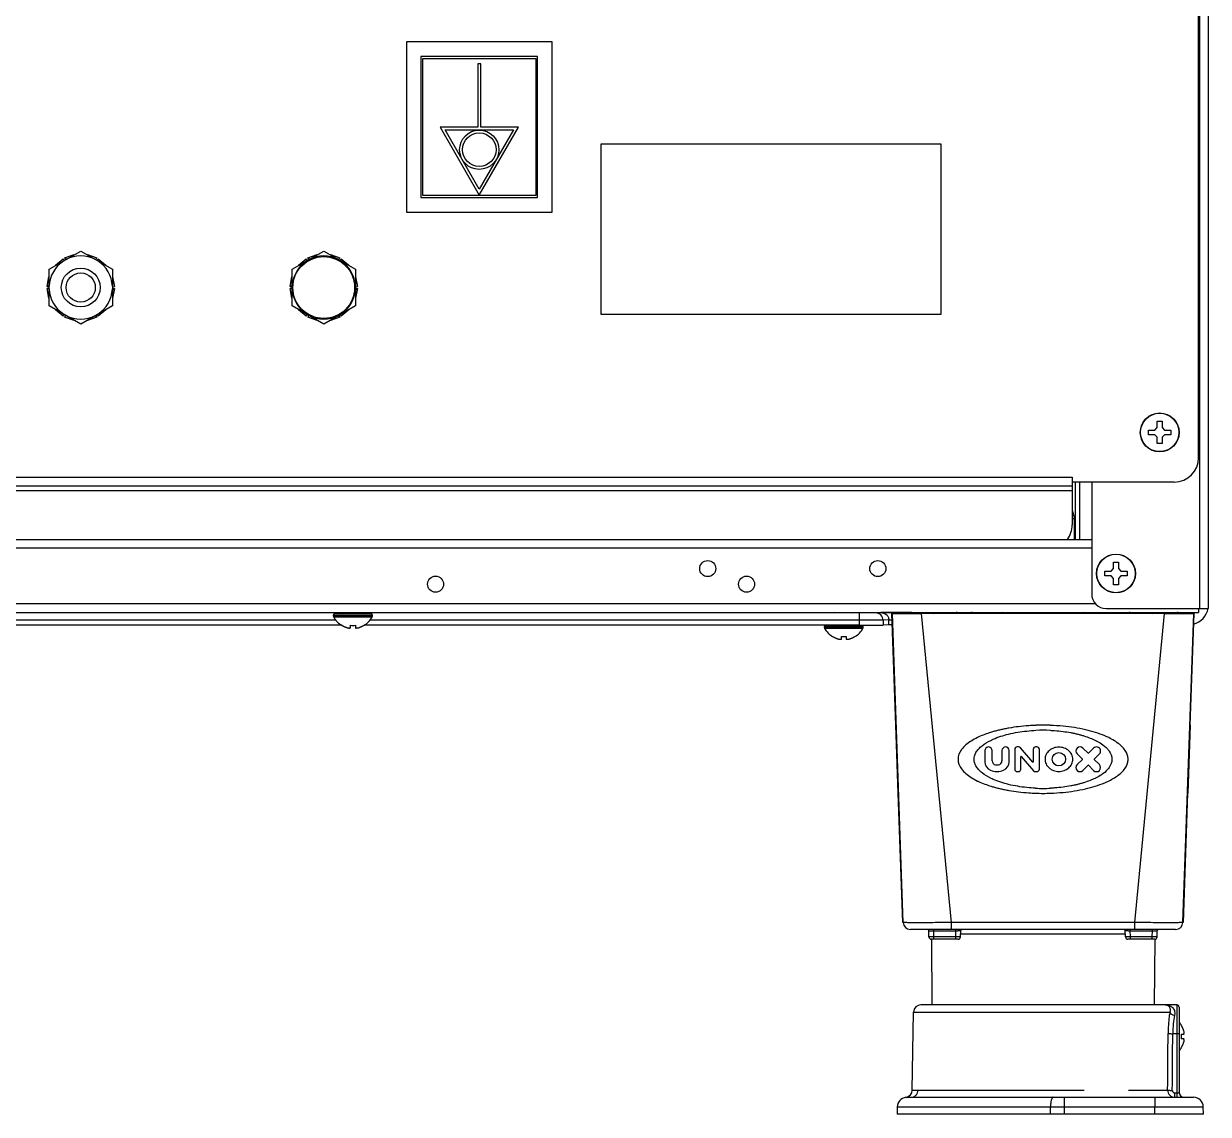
# Model space of a CAD drawing. Header units: millimetres. Extents: x -1538 to 3410, y -1646 to 2016.
# Drawn here: x 3128.2 to 3371.9, y -329.1 to -104.9 of the extents above; entities that cross this region are included whole.
import ezdxf

# ---------------------------------------------------------------- set-up
doc = ezdxf.new("R2010")
doc.units = ezdxf.units.MM
doc.header["$LTSCALE"] = 23.1
doc.layers.get('0').update_dxf_attribs({"linetype": 'CONTINUOUS'})

msp = doc.modelspace()

# ---------------------------------------------------------------- linework, layer by layer
at = {"linetype": 'Continuous'}
for p, q in [((3370.11, 574.36), (3370.11, -225.14)), ((3371.91, 565.09), (3371.91, -225.14)), ((3369.91, -194.14), (3369.91, -4.64)), ((3236.91, -108.64), (3206.91, -108.64)), ((3206.91, -108.64), (3206.91, -143.64)), ((3236.91, -143.64), (3236.91, -108.64)), ((3233.91, -111.64), (3209.91, -111.64)), ((3209.91, -111.64), (3209.91, -140.64)), ((3210.31, -112.04), (3233.51, -112.04)), ((3210.31, -140.24), (3210.31, -112.04)), ((3233.51, -112.04), (3233.51, -140.24)), ((3233.91, -140.64), (3233.91, -111.64)), ((3222.21, -113.14), (3221.61, -113.14)), ((3221.61, -113.14), (3221.61, -126.14)), ((3222.21, -126.14), (3222.21, -113.14)), ((3221.61, -126.14), (3213.86, -126.14)), ((3213.86, -126.14), (3221.91, -140.14)), ((3221.91, -140.14), (3229.96, -126.14)), ((3229.96, -126.14), (3222.21, -126.14)), ((3214.89, -126.74), (3228.92, -126.74)), ((3221.91, -138.94), (3214.89, -126.74)), ((3228.92, -126.74), (3221.91, -138.94)), ((3316.91, -129.64), (3246.91, -129.64)), ((3246.91, -129.64), (3246.91, -164.64)), ((3316.91, -164.64), (3316.91, -129.64)), ((3209.91, -140.64), (3233.91, -140.64)), ((3233.51, -140.24), (3210.31, -140.24)), ((3206.91, -143.64), (3236.91, -143.64)), ((3133.41, -155.39), (3139.91, -151.64)), ((3134.72, -154.56), (3136.29, -153.24)), ((3136.6, -153.06), (3138.53, -152.36)), ((3136.79, -153.44), (3136.79, -153.43)), ((3139.91, -151.64), (3146.41, -155.39)), ((3141.29, -152.36), (3143.21, -153.06)), ((3143.02, -153.44), (3143.03, -153.43)), ((3143.52, -153.24), (3145.09, -154.56)), ((3183.41, -155.39), (3189.91, -151.64)), ((3184.72, -154.56), (3186.29, -153.24)), ((3186.6, -153.06), (3188.53, -152.36)), ((3186.79, -153.44), (3186.79, -153.43)), ((3189.91, -151.64), (3196.41, -155.39)), ((3191.29, -152.36), (3193.21, -153.06)), ((3193.02, -153.44), (3193.03, -153.43)), ((3193.52, -153.24), (3195.09, -154.56)), ((3133.41, -162.9), (3133.41, -155.39)), ((3136.52, -153.59), (3136.5, -153.56)), ((3136.52, -153.59), (3136.52, -153.59)), ((3143.29, -153.59), (3143.31, -153.56)), ((3143.29, -153.59), (3143.29, -153.59)), ((3146.41, -155.39), (3146.41, -162.9)), ((3183.41, -162.9), (3183.41, -155.39)), ((3186.52, -153.59), (3186.5, -153.56)), ((3186.52, -153.59), (3186.52, -153.59)), ((3193.29, -153.59), (3193.31, -153.56)), ((3193.29, -153.59), (3193.29, -153.59)), ((3196.41, -155.39), (3196.41, -162.9)), ((3132.98, -158.96), (3133.34, -156.94)), ((3146.47, -156.94), (3146.83, -158.96)), ((3182.98, -158.96), (3183.34, -156.94)), ((3196.47, -156.94), (3196.83, -158.96)), ((3133.34, -161.34), (3132.98, -159.32)), ((3146.83, -159.32), (3146.47, -161.34)), ((3183.34, -161.34), (3182.98, -159.32)), ((3196.83, -159.32), (3196.47, -161.34)), ((3139.91, -166.65), (3133.41, -162.9)), ((3146.41, -162.9), (3139.91, -166.65)), ((3189.91, -166.65), (3183.41, -162.9)), ((3196.41, -162.9), (3189.91, -166.65)), ((3136.29, -165.05), (3134.72, -163.73)), ((3136.52, -164.7), (3136.5, -164.72)), ((3136.52, -164.7), (3136.52, -164.7)), ((3138.53, -165.93), (3136.6, -165.23)), ((3136.79, -164.85), (3136.79, -164.86)), ((3143.21, -165.23), (3141.29, -165.93)), ((3143.02, -164.85), (3143.03, -164.86)), ((3143.29, -164.7), (3143.29, -164.7)), ((3143.29, -164.7), (3143.31, -164.72)), ((3145.09, -163.73), (3143.52, -165.05)), ((3186.29, -165.05), (3184.72, -163.73)), ((3186.52, -164.7), (3186.5, -164.72)), ((3186.52, -164.7), (3186.52, -164.7)), ((3188.53, -165.93), (3186.6, -165.23)), ((3186.79, -164.85), (3186.79, -164.86)), ((3193.21, -165.23), (3191.29, -165.93)), ((3193.02, -164.85), (3193.03, -164.86)), ((3193.29, -164.7), (3193.29, -164.7)), ((3193.29, -164.7), (3193.31, -164.72)), ((3195.09, -163.73), (3193.52, -165.05)), ((3246.91, -164.64), (3316.91, -164.64)), ((3361.41, -186.64), (3362.41, -186.64)), ((3361.41, -187.94), (3361.41, -186.64)), ((3362.41, -186.64), (3362.41, -187.94)), ((3359.61, -188.44), (3360.91, -188.44)), ((3359.61, -189.44), (3359.61, -188.44)), ((3360.91, -189.44), (3359.61, -189.44)), ((3360.91, -188.44), (3361.41, -187.94)), ((3361.41, -189.94), (3360.91, -189.44)), ((3361.41, -191.24), (3361.41, -189.94)), ((3362.41, -187.94), (3362.91, -188.44)), ((3362.91, -189.44), (3362.41, -189.94)), ((3362.41, -189.94), (3362.41, -191.24)), ((3362.91, -188.44), (3364.21, -188.44)), ((3364.21, -189.44), (3362.91, -189.44)), ((3364.21, -188.44), (3364.21, -189.44)), ((3362.41, -191.24), (3361.41, -191.24)), ((2539.91, -198.14), (3343.91, -198.14)), ((3343.91, -198.14), (3343.91, -207.94)), ((3364.91, -199.14), (3343.91, -199.14)), ((3344.58, -210.94), (3344.58, -199.14)), ((3345.44, -210.94), (3345.44, -199.14)), ((3347.91, -199.14), (3347.91, -222.14)), ((2539.91, -199.94), (3343.91, -199.94)), ((3343.91, -200.94), (2539.91, -200.94)), ((3343.91, -204.93), (3344.36, -206.61)), ((3343.91, -206.61), (3344.36, -206.61)), ((3344.36, -210.94), (3344.36, -206.61)), ((2535.91, -210.94), (3347.91, -210.94)), ((3347.91, -212.74), (2535.91, -212.74)), ((3352.41, -215.64), (3353.41, -215.64)), ((3352.41, -216.94), (3352.41, -215.64)), ((3353.41, -215.64), (3353.41, -216.94)), ((3350.61, -217.44), (3351.91, -217.44)), ((3350.61, -218.44), (3350.61, -217.44)), ((3351.91, -218.44), (3350.61, -218.44)), ((3351.91, -217.44), (3352.41, -216.94)), ((3352.41, -218.94), (3351.91, -218.44)), ((3352.41, -220.24), (3352.41, -218.94)), ((3353.41, -216.94), (3353.91, -217.44)), ((3353.91, -218.44), (3353.41, -218.94)), ((3353.41, -218.94), (3353.41, -220.24)), ((3353.91, -217.44), (3355.21, -217.44)), ((3355.21, -218.44), (3353.91, -218.44)), ((3355.21, -217.44), (3355.21, -218.44)), ((3353.41, -220.24), (3352.41, -220.24)), ((2535.14, -224.14), (3348.68, -224.14)), ((2513.91, -225.94), (3369.91, -225.94)), ((3193.99, -226.06), (3018.82, -226.06)), ((3199.91, -226.54), (3191.91, -226.54)), ((3191.91, -226.74), (3191.91, -226.54)), ((3199.51, -226.14), (3192.31, -226.14)), ((3300.07, -226.06), (3197.82, -226.06)), ((3199.91, -226.74), (3199.91, -226.54)), ((3295.13, -226.03), (3294.98, -225.94)), ((3298.69, -226.03), (3298.83, -225.94)), ((3300.07, -226.06), (3300.07, -228.57)), ((3304.51, -225.99), (3303.51, -226.04)), ((3307.61, -249.14), (3306.81, -226.15)), ((3306.91, -226.14), (3312.92, -226.14)), ((3309.13, -289.7), (3306.91, -226.14)), ((3362.9, -226.15), (3312.92, -226.15)), ((3319.05, -289.7), (3312.92, -226.15)), ((3329.91, -226.15), (3329.91, -225.94)), ((3335.41, -226.15), (3335.41, -225.94)), ((3340.41, -226.15), (3340.41, -225.94)), ((3345.91, -226.15), (3345.91, -225.94)), ((3350.91, -225.14), (3371.91, -225.14)), ((3356.76, -289.7), (3362.9, -226.15)), ((3362.9, -226.14), (3368.91, -226.14)), ((3366.69, -289.7), (3368.91, -226.14)), ((3368.2, -249.14), (3369.01, -226.15)), ((3369.91, -225.14), (3369.91, -225.94)), ((3193.61, -228.57), (3019.21, -228.57)), ((3192.43, -227.56), (3020.38, -227.56)), ((3199.91, -226.74), (3191.91, -226.74)), ((3199.85, -226.95), (3191.96, -226.95)), ((3193.61, -228.62), (3193.61, -228.59)), ((3195.41, -229.14), (3195.41, -228.59)), ((3196.41, -228.59), (3196.41, -229.14)), ((3300.07, -228.57), (3198.21, -228.57)), ((3198.21, -228.59), (3198.21, -228.62)), ((3300.07, -227.56), (3199.38, -227.56)), ((3300.91, -228.84), (3292.91, -228.84)), ((3292.91, -229.04), (3292.91, -228.84)), ((3300.91, -229.04), (3292.91, -229.04)), ((3300.91, -229.04), (3300.91, -228.84)), ((3306.18, -227.48), (3304.99, -227.54)), ((3304.99, -227.54), (3304.99, -228.54)), ((3306.18, -228.48), (3304.99, -228.54)), ((3306.18, -227.48), (3306.95, -227.48)), ((3306.18, -228.48), (3306.18, -227.48)), ((3300.85, -229.25), (3292.96, -229.25)), ((3294.61, -230.92), (3294.61, -230.89)), ((3296.41, -231.44), (3296.41, -230.89)), ((3297.41, -230.89), (3297.41, -231.44)), ((3299.21, -230.89), (3299.21, -230.92)), ((3307.71, -249.14), (3307.61, -249.14)), ((3308.1, -263.14), (3307.61, -249.14)), ((3368.2, -249.14), (3367.71, -263.14)), ((3368.2, -249.14), (3368.1, -249.14)), ((3325.94, -254.35), (3325.94, -256.65)), ((3327.42, -256.47), (3327.42, -254.35)), ((3329.45, -254.35), (3329.45, -256.47)), ((3330.93, -256.65), (3330.93, -254.35)), ((3332.07, -254.11), (3332.07, -258.17)), ((3332.87, -253.61), (3332.58, -253.61)), ((3335.8, -256.71), (3333.25, -253.78)), ((3333.34, -258.17), (3333.34, -255.6)), ((3333.41, -255.57), (3335.96, -258.51)), ((3335.88, -254.11), (3335.88, -256.68)), ((3336.64, -253.61), (3336.38, -253.61)), ((3337.14, -258.17), (3337.14, -254.11)), ((3344.92, -255.05), (3345.99, -256.11)), ((3347.18, -254.92), (3346.12, -253.85)), ((3348.31, -253.85), (3347.24, -254.92)), ((3348.44, -256.11), (3349.5, -255.05)), ((3307.95, -256.14), (3307.85, -256.14)), ((3345.99, -256.17), (3344.92, -257.24)), ((3346.12, -258.43), (3347.18, -257.37)), ((3347.24, -257.37), (3348.31, -258.43)), ((3349.5, -257.24), (3348.44, -256.17)), ((3367.86, -256.14), (3367.96, -256.14)), ((3332.58, -258.68), (3332.83, -258.68)), ((3336.34, -258.68), (3336.64, -258.68)), ((3308.1, -263.14), (3308.2, -263.14)), ((3309.03, -289.7), (3308.1, -263.14)), ((3366.79, -289.7), (3367.71, -263.14)), ((3367.61, -263.14), (3367.71, -263.14)), ((3356.76, -289.7), (3319.05, -289.7)), ((3319.05, -291.14), (3319.05, -289.7)), ((3356.76, -291.14), (3356.76, -289.7)), ((3365.19, -291.14), (3310.62, -291.14)), ((3314.43, -292.65), (3314.41, -291.39)), ((3315.41, -291.39), (3315.41, -291.14)), ((3315.41, -291.39), (3319.98, -291.39)), ((3315.43, -292.65), (3315.41, -291.39)), ((3319.93, -292.65), (3319.98, -291.39)), ((3319.98, -291.39), (3319.98, -291.14)), ((3320.93, -292.66), (3320.98, -291.38)), ((3354.86, -292.13), (3320.95, -292.13)), ((3354.88, -292.66), (3354.83, -291.38)), ((3355.83, -291.39), (3355.83, -291.14)), ((3355.83, -291.39), (3360.4, -291.39)), ((3355.88, -292.65), (3355.83, -291.39)), ((3360.38, -292.65), (3360.4, -291.39)), ((3360.4, -291.39), (3360.4, -291.14)), ((3361.38, -292.65), (3361.4, -291.39)), ((3314.92, -293.14), (3315.04, -306.64)), ((3320.43, -293.14), (3314.93, -293.14)), ((3319.93, -292.65), (3315.43, -292.65)), ((3315.43, -293.14), (3315.43, -292.65)), ((3319.93, -293.14), (3319.93, -292.65)), ((3360.88, -293.14), (3355.38, -293.14)), ((3360.38, -292.65), (3355.88, -292.65)), ((3355.88, -293.14), (3355.88, -292.65)), ((3360.38, -293.14), (3360.38, -292.65)), ((3360.89, -293.14), (3360.77, -306.64)), ((3360.89, -293.14), (3360.77, -306.64)), ((3365.41, -306.64), (3312.77, -306.64)), ((3365.41, -306.64), (3365.41, -325.64)), ((3310.99, -324.19), (3311.27, -308.12)), ((3311.27, -308.12), (3364, -308.12)), ((3365.91, -307.14), (3365.91, -324.64)), ((3366.35, -310.84), (3366.38, -310.84)), ((3365.41, -312.58), (3364.59, -312.58)), ((3366.35, -312.64), (3366.9, -312.64)), ((3366.9, -313.64), (3366.35, -313.64)), ((3366.38, -315.44), (3366.35, -315.44)), ((3310.75, -325.64), (3368.88, -325.64)), ((3312.18, -324.17), (3346.36, -324.17)), ((3342.25, -325.64), (3342.25, -329.14)), ((3355.46, -324.17), (3363.54, -324.17)), ((3360.88, -325.64), (3360.88, -327.64)), ((3365.01, -324.73), (3365.41, -324.73)), ((3365.01, -325.64), (3365.01, -324.73)), ((3307.91, -327.64), (3360.88, -327.64)), ((3307.91, -327.64), (3307.91, -329.14)), ((3339.43, -329.14), (3339.43, -327.64)), ((3360.88, -327.64), (3370.88, -327.61)), ((3360.9, -329.14), (3360.88, -327.64)), ((3370.91, -329.14), (3370.88, -327.61)), ((3370.91, -329.14), (3307.91, -329.14))]:
    msp.add_line(p, q, dxfattribs=at)
for points in [[(3320.98, -291.38), (3320.99, -291.33), (3321.04, -291.23), (3321.13, -291.17), (3321.23, -291.14)], [(3354.58, -291.14), (3354.69, -291.17), (3354.77, -291.23), (3354.82, -291.33), (3354.83, -291.38)]]:
    msp.add_lwpolyline(points, dxfattribs=at)
for centre, radius in [((3221.91, -130.8), 4.05), ((3221.91, -130.8), 3.45), ((3189.91, -159.14), 6.35), ((3139.91, -159.14), 4), ((3139.91, -159.14), 3), ((3361.91, -188.94), 4), ((3361.91, -188.94), 3.95), ((3352.91, -217.94), 4), ((3352.91, -217.94), 3.95), ((3268.91, -216.94), 1.65), ((3303.91, -216.94), 1.65), ((3212.91, -220.14), 1.65), ((3276.91, -220.14), 1.65), ((3341.16, -256.14), 1.37)]:
    msp.add_circle(centre, radius, dxfattribs=at)
for centre, radius, start, end in [((3139.91, -159.14), 6.51, 62.3676, 117.6324), ((3150.47, -149.61), 12.26, 192.9691, 193.3029), ((3130.4, -149.86), 11.17, 346.713, 347.0794), ((3137.79, -151.44), 3.78, 343.5656, 345.0864), ((3189.91, -159.14), 6.51, 62.3676, 117.6324), ((3200.47, -149.61), 12.26, 192.9691, 193.3029), ((3180.4, -149.86), 11.17, 346.713, 347.0794), ((3187.79, -151.44), 3.78, 343.5656, 345.0864), ((3139.91, -159.14), 6.51, 122.3676, 177.6324), ((3127.11, -162.73), 11.17, 46.713, 47.0794), ((3132.18, -157.12), 3.78, 43.5656, 45.0864), ((3139.91, -159.14), 6.51, 2.3676, 57.6324), ((3153.45, -163.52), 12.26, 132.9691, 133.3029), ((3189.91, -159.14), 6.51, 122.3676, 177.6324), ((3177.11, -162.73), 11.17, 46.713, 47.0794), ((3182.18, -157.12), 3.78, 43.5656, 45.0864), ((3189.91, -159.14), 6.51, 2.3676, 57.6324), ((3203.45, -163.52), 12.26, 132.9691, 133.3029), ((3136.93, -145.23), 12.26, 252.9691, 253.3029), ((3143.19, -146.27), 11.17, 286.713, 287.0794), ((3145.52, -153.46), 3.78, 283.5656, 285.0864), ((3186.93, -145.23), 12.26, 252.9691, 253.3029), ((3193.19, -146.27), 11.17, 286.713, 287.0794), ((3195.52, -153.46), 3.78, 283.5656, 285.0864), ((3139.91, -159.14), 6.51, 182.3676, 237.6324), ((3139.91, -159.14), 6.51, 302.3676, 357.6324), ((3189.91, -159.14), 6.51, 182.3676, 237.6324), ((3189.91, -159.14), 6.51, 302.3676, 357.6324), ((3134.29, -164.82), 3.78, 103.5656, 105.0864), ((3136.62, -172.02), 11.17, 106.713, 107.0794), ((3142.88, -173.06), 12.26, 72.9691, 73.3029), ((3184.29, -164.82), 3.78, 103.5656, 105.0864), ((3186.62, -172.02), 11.17, 106.713, 107.0794), ((3192.88, -173.06), 12.26, 72.9691, 73.3029), ((3126.36, -154.76), 12.26, 312.9691, 313.3029), ((3139.91, -159.14), 6.51, 242.3676, 297.6324), ((3147.63, -161.17), 3.78, 223.5656, 225.0864), ((3152.7, -155.55), 11.17, 226.713, 227.0794), ((3176.36, -154.76), 12.26, 312.9691, 313.3029), ((3189.91, -159.14), 6.51, 242.3676, 297.6324), ((3197.63, -161.17), 3.78, 223.5656, 225.0864), ((3202.7, -155.55), 11.17, 226.713, 227.0794), ((3142.02, -166.85), 3.78, 163.5656, 165.0864), ((3149.41, -168.43), 11.17, 166.713, 167.0794), ((3129.34, -168.68), 12.26, 12.9691, 13.3029), ((3192.02, -166.85), 3.78, 163.5656, 165.0864), ((3199.41, -168.43), 11.17, 166.713, 167.0794), ((3179.34, -168.68), 12.26, 12.9691, 13.3029), ((3364.91, -194.14), 5, 270, 0), ((3338.91, -207.94), 5, 323.0914, 0), ((3350.91, -222.14), 3, 180, 270), ((3192.31, -226.54), 0.4, 90, 180), ((3193.71, -225.54), 0.6, 270, 317.8047), ((3198.11, -225.54), 0.6, 222.1953, 270), ((3199.51, -226.54), 0.4, 0, 90), ((3310.62, -656.87), 430.93, 89.9612, 90.8127), ((3310.91, -225.54), 0.6, 270, 317.8047), ((3304.73, -227.47), 6.37, 12.0221, 13.8509), ((3315.31, -225.54), 0.6, 222.1953, 270), ((3320.01, -226.34), 0.4, 29.4765, 90), ((3323.31, -226.34), 0.4, 90, 150.5235), ((3329.61, -226.14), 0.2, 90, 180), ((3346.21, -226.14), 0.2, 0, 90), ((3355.81, -226.34), 0.4, 90, 150.5235), ((3360.51, -225.54), 0.6, 270, 317.8047), ((3364.91, -225.54), 0.6, 222.1953, 270), ((3365.51, -226.34), 0.4, 30, 90), ((3192.31, -226.74), 0.4, 180, 210.3012), ((3196.11, -224.52), 4.8, 210.3012, 238.6273), ((3196.11, -224.52), 4.8, 210.3012, 238.6273), ((3196.09, -224.54), 4.75, 238.4659, 241.0313), ((3196.09, -224.54), 4.75, 241.0316, 241.9926), ((3196.09, -224.54), 4.75, 241.9926, 243.3187), ((3196.09, -224.55), 4.74, 243.3188, 244.4598), ((3196.09, -224.55), 4.74, 244.4598, 245.4278), ((3196.08, -224.55), 4.73, 245.4278, 246.6825), ((3196.08, -224.56), 4.73, 246.6826, 247.4526), ((3196.08, -224.56), 4.72, 247.4524, 248.9975), ((3196.08, -224.57), 4.72, 248.9977, 249.4819), ((3196.07, -224.58), 4.7, 249.4813, 251.5344), ((3196.07, -224.6), 4.68, 251.535, 252.6227), ((3196.06, -224.62), 4.67, 252.6228, 253.6051), ((3196.05, -224.65), 4.64, 253.6036, 255.6824), ((3195.91, -224.84), 3.78, 262.3953, 277.6047), ((3195.76, -224.65), 4.64, 284.3176, 286.3964), ((3195.75, -224.62), 4.67, 286.3949, 287.3772), ((3195.75, -224.6), 4.68, 287.3773, 288.465), ((3195.74, -224.58), 4.7, 288.4656, 290.5187), ((3195.74, -224.57), 4.72, 290.5181, 291.0023), ((3195.73, -224.56), 4.72, 291.0025, 292.5476), ((3195.73, -224.56), 4.73, 292.5474, 293.3174), ((3195.73, -224.55), 4.73, 293.3175, 294.5722), ((3195.73, -224.55), 4.74, 294.5722, 295.5402), ((3195.72, -224.55), 4.74, 295.5402, 296.6812), ((3195.72, -224.54), 4.75, 296.6813, 298.0074), ((3195.72, -224.54), 4.75, 298.0074, 298.9684), ((3195.72, -224.54), 4.75, 298.9687, 301.5341), ((3195.71, -224.52), 4.8, 301.3727, 329.6988), ((3195.71, -224.52), 4.8, 301.3727, 329.6988), ((3199.51, -226.74), 0.4, 329.6988, 0), ((3293.31, -228.84), 0.4, 137.3833, 180), ((3293.31, -229.04), 0.4, 180, 210.3012), ((3300.51, -228.84), 0.4, 0, 42.8119), ((3300.51, -229.04), 0.4, 329.6988, 0), ((3195.16, -227.15), 2.01, 262.7259, 264.7415), ((3195.16, -227.17), 1.98, 264.7442, 265.3991), ((3195.16, -227.18), 1.97, 265.3984, 266.7833), ((3195.16, -227.19), 1.96, 266.7841, 267.6235), ((3195.16, -227.2), 1.96, 267.6234, 268.8455), ((3195.16, -227.2), 1.95, 268.8459, 270.9258), ((3195.16, -227.2), 1.95, 270.9261, 271.9964), ((3195.16, -227.2), 1.96, 271.9964, 273.0228), ((3195.16, -227.19), 1.97, 273.0233, 274.286), ((3195.15, -227.17), 1.98, 274.2856, 275.1372), ((3195.15, -227.15), 2.01, 275.1401, 277.2744), ((3196.66, -227.15), 2.01, 262.7256, 264.8598), ((3196.66, -227.17), 1.98, 264.8627, 265.7144), ((3196.66, -227.19), 1.97, 265.714, 266.9766), ((3196.66, -227.2), 1.96, 266.9771, 268.0037), ((3196.66, -227.2), 1.95, 268.0037, 269.0738), ((3196.66, -227.2), 1.95, 269.0741, 270.1995), ((3196.66, -227.2), 1.95, 270.1995, 271.1541), ((3196.66, -227.2), 1.95, 271.1545, 272.3767), ((3196.66, -227.19), 1.96, 272.3765, 273.2159), ((3196.66, -227.18), 1.97, 273.2167, 274.6016), ((3196.65, -227.17), 1.98, 274.6009, 275.2558), ((3196.65, -227.15), 2.01, 275.2585, 277.2741), ((3297.11, -226.82), 4.8, 210.3012, 238.6273), ((3297.11, -226.82), 4.8, 210.3012, 238.6273), ((3297.09, -226.84), 4.75, 238.4659, 241.0313), ((3297.09, -226.84), 4.75, 241.0316, 241.9926), ((3297.09, -226.84), 4.75, 241.9926, 243.3187), ((3297.09, -226.85), 4.74, 243.3188, 244.4598), ((3297.09, -226.85), 4.74, 244.4598, 245.4278), ((3297.08, -226.85), 4.73, 245.4278, 246.6825), ((3297.08, -226.86), 4.73, 246.6826, 247.4526), ((3297.08, -226.86), 4.72, 247.4524, 248.9975), ((3297.08, -226.87), 4.72, 248.9977, 249.4819), ((3297.07, -226.88), 4.7, 249.4813, 251.5344), ((3297.07, -226.9), 4.68, 251.535, 252.6227), ((3297.06, -226.92), 4.67, 252.6228, 253.6051), ((3297.05, -226.95), 4.64, 253.6036, 255.6824), ((3296.16, -229.45), 2.01, 262.7259, 264.7415), ((3296.16, -229.47), 1.98, 264.7442, 265.3991), ((3296.16, -229.48), 1.97, 265.3984, 266.7833), ((3296.16, -229.49), 1.96, 266.7841, 267.6235), ((3296.16, -229.5), 1.96, 267.6234, 268.8455), ((3296.16, -229.5), 1.95, 268.8459, 270.9258), ((3296.16, -229.5), 1.95, 270.9261, 271.9964), ((3296.16, -229.5), 1.96, 271.9964, 273.0228), ((3296.16, -229.49), 1.97, 273.0233, 274.286), ((3296.15, -229.47), 1.98, 274.2856, 275.1372), ((3296.15, -229.45), 2.01, 275.1401, 277.2744), ((3296.91, -227.14), 3.78, 262.3953, 277.6047), ((3297.66, -229.45), 2.01, 262.7256, 264.8598), ((3297.66, -229.47), 1.98, 264.8627, 265.7144), ((3297.66, -229.49), 1.97, 265.714, 266.9766), ((3297.66, -229.5), 1.96, 266.9771, 268.0037), ((3297.66, -229.5), 1.95, 268.0037, 269.0738), ((3297.66, -229.5), 1.95, 269.0741, 270.1995), ((3297.66, -229.5), 1.95, 270.1995, 271.1541), ((3297.66, -229.5), 1.95, 271.1545, 272.3767), ((3297.66, -229.49), 1.96, 272.3765, 273.2159), ((3297.66, -229.48), 1.97, 273.2167, 274.6016), ((3297.65, -229.47), 1.98, 274.6009, 275.2558), ((3297.65, -229.45), 2.01, 275.2585, 277.2741), ((3296.76, -226.95), 4.64, 284.3176, 286.3964), ((3296.75, -226.92), 4.67, 286.3949, 287.3772), ((3296.75, -226.9), 4.68, 287.3773, 288.465), ((3296.74, -226.88), 4.7, 288.4656, 290.5187), ((3296.74, -226.87), 4.72, 290.5181, 291.0023), ((3296.73, -226.86), 4.72, 291.0025, 292.5476), ((3296.73, -226.86), 4.73, 292.5474, 293.3174), ((3296.73, -226.85), 4.73, 293.3175, 294.5722), ((3296.73, -226.85), 4.74, 294.5722, 295.5402), ((3296.72, -226.85), 4.74, 295.5402, 296.6812), ((3296.72, -226.84), 4.75, 296.6813, 298.0074), ((3296.72, -226.84), 4.75, 298.0074, 298.9684), ((3296.72, -226.84), 4.75, 298.9687, 301.5341), ((3296.71, -226.82), 4.8, 301.3727, 329.6988), ((3296.71, -226.82), 4.8, 301.3727, 329.6988), ((3337.9, -283.75), 33.58, 87.5041, 92.4884), ((3337.91, -292.92), 43.78, 88.1051, 91.9045), ((3326.68, -254.35), 0.74, 0, 180.0001), ((3330.19, -254.35), 0.74, 0, 180), ((3332.58, -254.11), 0.508, 90, 180), ((3332.87, -254.11), 0.508, 41, 90), ((3333.38, -255.6), 0.0423, 41, 180), ((3336.38, -254.11), 0.508, 90, 180), ((3336.64, -254.11), 0.508, 0, 90), ((3345.52, -254.45), 0.846, 45, 225), ((3347.21, -254.89), 0.0423, 225, 315), ((3348.9, -254.45), 0.846, 315, 135.0003), ((3327.84, -256.65), 1.9, 180, 246.4218), ((3328.26, -256.47), 0.846, 180, 262.3377), ((3328.43, -255.21), 2.11, 262.3377, 277.6624), ((3328.6, -256.47), 0.846, 277.6627, 360), ((3329.02, -256.65), 1.9, 293.5782, 360), ((3332.58, -258.17), 0.508, 180.0003, 270), ((3332.83, -258.17), 0.508, 270, 360), ((3335.83, -256.68), 0.0423, 220.9989, 360), ((3336.64, -258.17), 0.508, 270, 0.0001), ((3345.52, -257.84), 0.846, 135, 315), ((3345.96, -256.14), 0.0423, 315, 44.9987), ((3347.21, -257.4), 0.0423, 45, 135), ((3348.9, -257.84), 0.846, 225.0006, 45), ((3348.47, -256.14), 0.0423, 135, 224.9987), ((3328.43, -255.3), 3.38, 246.4218, 293.5782), ((3336.34, -258.17), 0.508, 221, 270), ((3337.91, -219.39), 43.76, 267.9356, 272.0555), ((3337.9, -228.56), 33.57, 267.3327, 272.6739), ((3310.62, -289.64), 1.5, 182, 269.9994), ((3365.19, -289.64), 1.5, 270.0006, 358), ((3313.92, -292.14), 1, 62.1385, 90), ((3314.16, -291.39), 0.25, 1.0003, 90.0181), ((3361.65, -291.39), 0.25, 89.9879, 178.9997), ((3361.9, -292.14), 1, 90, 117.8615), ((3314.93, -292.64), 0.5, 181, 269.9972), ((3320.43, -292.64), 0.5, 270, 357.587), ((3355.38, -292.64), 0.5, 182.4136, 270), ((3360.88, -292.64), 0.5, 270.002, 359), ((3312.77, -308.14), 1.5, 90, 179), ((3365.41, -307.14), 0.5, 0, 90), ((3362.29, -313.34), 4.8, 31.4579, 40.7914), ((3362.3, -313.33), 4.75, 28.9687, 31.5341), ((3362.3, -313.33), 4.75, 28.0074, 28.9684), ((3362.31, -313.33), 4.75, 26.6813, 28.0074), ((3362.31, -313.32), 4.74, 25.5402, 26.6812), ((3362.31, -313.32), 4.74, 24.5722, 25.5402), ((3362.32, -313.32), 4.73, 23.3175, 24.5722), ((3362.32, -313.32), 4.73, 22.5474, 23.3174), ((3362.33, -313.32), 4.72, 21.0025, 22.5476), ((3362.33, -313.31), 4.72, 20.5181, 21.0023), ((3362.35, -313.31), 4.7, 18.4656, 20.5187), ((3362.36, -313.3), 4.68, 17.3773, 18.465), ((3362.38, -313.3), 4.67, 16.3949, 17.3772), ((3362.41, -313.29), 4.64, 14.3176, 16.3964), ((-348.17, -291.97), 3711.85, 359.50304, 359.68306), ((-228.68, -289.69), 3593.34, 359.44917, 359.63514), ((3362.6, -313.14), 3.79, 0.0089, 7.5987), ((3362.6, -313.14), 3.79, 352.4013, 359.9911), ((3362.36, -312.98), 4.68, 341.535, 342.6227), ((3362.38, -312.99), 4.67, 342.6228, 343.6051), ((3362.41, -313), 4.64, 343.6036, 345.6824), ((3364.91, -312.4), 2.01, 5.1401, 7.2744), ((3364.91, -312.39), 2.01, 352.7259, 354.7415), ((3364.91, -313.9), 2.01, 5.2585, 7.2741), ((3364.91, -313.89), 2.01, 352.7256, 354.8598), ((3364.94, -312.4), 1.98, 4.2856, 5.1372), ((3364.95, -312.39), 1.97, 3.0233, 4.286), ((3364.95, -312.39), 1.97, 355.3984, 356.7833), ((3364.93, -312.39), 1.98, 354.7442, 355.3991), ((3364.93, -313.9), 1.98, 4.6009, 5.2558), ((3364.95, -313.89), 1.97, 3.2167, 4.6016), ((3364.95, -313.89), 1.97, 355.714, 356.9766), ((3364.94, -313.89), 1.98, 354.8627, 355.7144), ((3364.96, -312.39), 1.96, 1.9964, 3.0228), ((3364.96, -312.39), 1.95, 0.9261, 1.9964), ((3364.97, -312.39), 1.95, 358.8459, 0.9258), ((3364.96, -312.39), 1.96, 357.6234, 358.8455), ((3364.96, -312.39), 1.96, 356.7841, 357.6235), ((3364.96, -313.89), 1.96, 2.3765, 3.2159), ((3364.96, -313.89), 1.95, 1.1545, 2.3767), ((3364.97, -313.89), 1.95, 0.1995, 1.1541), ((3364.97, -313.89), 1.95, 359.0741, 0.1995), ((3364.96, -313.89), 1.95, 358.0037, 359.0738), ((3364.96, -313.89), 1.96, 356.9771, 358.0037), ((3362.29, -312.94), 4.8, 319.2086, 328.5421), ((3362.3, -312.96), 4.75, 328.4659, 331.0313), ((3362.3, -312.96), 4.75, 331.0316, 331.9926), ((3362.31, -312.96), 4.75, 331.9926, 333.3187), ((3362.31, -312.96), 4.74, 333.3188, 334.4598), ((3362.31, -312.96), 4.74, 334.4598, 335.4278), ((3362.32, -312.97), 4.73, 335.4278, 336.6825), ((3362.32, -312.97), 4.73, 336.6826, 337.4526), ((3362.33, -312.97), 4.72, 337.4524, 338.9975), ((3362.33, -312.97), 4.72, 338.9977, 339.4819), ((3362.35, -312.98), 4.7, 339.4813, 341.5344), ((3309.91, -327.64), 2, 96.783, 180), ((3309.49, -324.17), 1.5, 276.7829, 359), ((3366.91, -324.64), 1, 180, 270), ((3368.88, -327.64), 2, 1, 90)]:
    msp.add_arc(centre, radius, start, end, dxfattribs=at)
for centre, major_axis, ratio, start_param, end_param in [((3367.91, -224.44), (-2.83, 2.83), 0.999924, 8.877473, 10.03774), ((3300.07, -228.53), (5, 0), 0.008727, -1.570796, -0.174533), ((3311.1, -228.49), (5, 0), 0.008727, 8.834426, 9.250245)]:
    msp.add_ellipse(centre, major_axis=major_axis, ratio=ratio, start_param=start_param, end_param=end_param, dxfattribs=at)
for points, knots in [([(3136.5, -153.56), (3136.49, -153.53), (3136.41, -153.43), (3136.34, -153.32), (3136.29, -153.24)], [0, 0, 0, 0, 0.258777, 1, 1, 1, 1]), ([(3136.79, -153.43), (3136.77, -153.4), (3136.71, -153.27), (3136.65, -153.15), (3136.6, -153.06)], [0, 0, 0, 0, 0.259955, 1, 1, 1, 1]), ([(3136.91, -153.37), (3136.9, -153.34), (3136.86, -153.21), (3136.8, -153.09), (3136.76, -153)], [0, 0, 0, 0, 0.242743, 1, 1, 1, 1]), ([(3143.03, -153.43), (3143.04, -153.4), (3143.1, -153.27), (3143.17, -153.15), (3143.21, -153.06)], [0, 0, 0, 0, 0.259439, 1, 1, 1, 1]), ([(3143.31, -153.56), (3143.33, -153.53), (3143.4, -153.43), (3143.47, -153.32), (3143.52, -153.24)], [0, 0, 0, 0, 0.259383, 1, 1, 1, 1]), ([(3143.41, -153.67), (3143.43, -153.64), (3143.52, -153.54), (3143.6, -153.43), (3143.66, -153.35)], [0, 0, 0, 0, 0.242743, 1, 1, 1, 1]), ([(3186.5, -153.56), (3186.49, -153.53), (3186.41, -153.43), (3186.34, -153.32), (3186.29, -153.24)], [0, 0, 0, 0, 0.258777, 1, 1, 1, 1]), ([(3186.79, -153.43), (3186.77, -153.4), (3186.71, -153.27), (3186.65, -153.15), (3186.6, -153.06)], [0, 0, 0, 0, 0.259955, 1, 1, 1, 1]), ([(3186.91, -153.37), (3186.9, -153.34), (3186.86, -153.21), (3186.8, -153.09), (3186.76, -153)], [0, 0, 0, 0, 0.242743, 1, 1, 1, 1]), ([(3193.03, -153.43), (3193.04, -153.4), (3193.1, -153.27), (3193.17, -153.15), (3193.21, -153.06)], [0, 0, 0, 0, 0.259439, 1, 1, 1, 1]), ([(3193.31, -153.56), (3193.33, -153.53), (3193.4, -153.43), (3193.47, -153.32), (3193.52, -153.24)], [0, 0, 0, 0, 0.259383, 1, 1, 1, 1]), ([(3193.41, -153.67), (3193.43, -153.64), (3193.52, -153.54), (3193.6, -153.43), (3193.66, -153.35)], [0, 0, 0, 0, 0.242743, 1, 1, 1, 1]), ([(3133.41, -158.99), (3133.37, -158.99), (3133.23, -158.98), (3133.09, -158.97), (3132.98, -158.96)], [0, 0, 0, 0, 0.260089, 1, 1, 1, 1]), ([(3133.41, -159.3), (3133.37, -159.3), (3133.23, -159.31), (3133.09, -159.32), (3132.98, -159.32)], [0, 0, 0, 0, 0.259593, 1, 1, 1, 1]), ([(3133.41, -158.85), (3133.38, -158.84), (3133.25, -158.82), (3133.11, -158.8), (3133.01, -158.8)], [0, 0, 0, 0, 0.242743, 1, 1, 1, 1]), ([(3146.4, -159.44), (3146.43, -159.44), (3146.57, -159.47), (3146.7, -159.48), (3146.8, -159.49)], [0, 0, 0, 0, 0.242743, 1, 1, 1, 1]), ([(3146.41, -158.99), (3146.44, -158.99), (3146.58, -158.98), (3146.73, -158.97), (3146.83, -158.96)], [0, 0, 0, 0, 0.259593, 1, 1, 1, 1]), ([(3146.41, -159.3), (3146.44, -159.3), (3146.58, -159.31), (3146.73, -159.32), (3146.83, -159.32)], [0, 0, 0, 0, 0.260088, 1, 1, 1, 1]), ([(3183.41, -158.99), (3183.37, -158.99), (3183.23, -158.98), (3183.09, -158.97), (3182.98, -158.96)], [0, 0, 0, 0, 0.260089, 1, 1, 1, 1]), ([(3183.41, -159.3), (3183.37, -159.3), (3183.23, -159.31), (3183.09, -159.32), (3182.98, -159.32)], [0, 0, 0, 0, 0.259593, 1, 1, 1, 1]), ([(3183.41, -158.85), (3183.38, -158.84), (3183.25, -158.82), (3183.11, -158.8), (3183.01, -158.8)], [0, 0, 0, 0, 0.242743, 1, 1, 1, 1]), ([(3196.4, -159.44), (3196.43, -159.44), (3196.57, -159.47), (3196.7, -159.48), (3196.8, -159.49)], [0, 0, 0, 0, 0.242743, 1, 1, 1, 1]), ([(3196.41, -158.99), (3196.44, -158.99), (3196.58, -158.98), (3196.73, -158.97), (3196.83, -158.96)], [0, 0, 0, 0, 0.259593, 1, 1, 1, 1]), ([(3196.41, -159.3), (3196.44, -159.3), (3196.58, -159.31), (3196.73, -159.32), (3196.83, -159.32)], [0, 0, 0, 0, 0.260088, 1, 1, 1, 1]), ([(3136.4, -164.62), (3136.38, -164.65), (3136.3, -164.75), (3136.22, -164.86), (3136.16, -164.94)], [0, 0, 0, 0, 0.242743, 1, 1, 1, 1]), ([(3136.5, -164.72), (3136.49, -164.75), (3136.41, -164.86), (3136.34, -164.97), (3136.29, -165.05)], [0, 0, 0, 0, 0.259378, 1, 1, 1, 1]), ([(3136.79, -164.86), (3136.77, -164.89), (3136.71, -165.01), (3136.65, -165.14), (3136.6, -165.23)], [0, 0, 0, 0, 0.259439, 1, 1, 1, 1]), ([(3142.9, -164.92), (3142.91, -164.95), (3142.96, -165.07), (3143.01, -165.2), (3143.05, -165.29)], [0, 0, 0, 0, 0.242743, 1, 1, 1, 1]), ([(3143.03, -164.86), (3143.04, -164.89), (3143.1, -165.01), (3143.17, -165.14), (3143.21, -165.23)], [0, 0, 0, 0, 0.259955, 1, 1, 1, 1]), ([(3143.31, -164.72), (3143.33, -164.75), (3143.4, -164.86), (3143.47, -164.97), (3143.52, -165.05)], [0, 0, 0, 0, 0.258782, 1, 1, 1, 1]), ([(3186.4, -164.62), (3186.38, -164.65), (3186.3, -164.75), (3186.22, -164.86), (3186.16, -164.94)], [0, 0, 0, 0, 0.242743, 1, 1, 1, 1]), ([(3186.5, -164.72), (3186.49, -164.75), (3186.41, -164.86), (3186.34, -164.97), (3186.29, -165.05)], [0, 0, 0, 0, 0.259378, 1, 1, 1, 1]), ([(3186.79, -164.86), (3186.77, -164.89), (3186.71, -165.01), (3186.65, -165.14), (3186.6, -165.23)], [0, 0, 0, 0, 0.259439, 1, 1, 1, 1]), ([(3192.9, -164.92), (3192.91, -164.95), (3192.96, -165.07), (3193.01, -165.2), (3193.05, -165.29)], [0, 0, 0, 0, 0.242743, 1, 1, 1, 1]), ([(3193.03, -164.86), (3193.04, -164.89), (3193.1, -165.01), (3193.17, -165.14), (3193.21, -165.23)], [0, 0, 0, 0, 0.259955, 1, 1, 1, 1]), ([(3193.31, -164.72), (3193.33, -164.75), (3193.4, -164.86), (3193.47, -164.97), (3193.52, -165.05)], [0, 0, 0, 0, 0.258782, 1, 1, 1, 1]), ([(3303.51, -226.04), (3303.37, -226.04), (3302.98, -226.05), (3301.83, -226.06), (3300.82, -226.06), (3300.07, -226.06)], [0, 0, 0, 0, 0.120666, 0.347363, 1, 1, 1, 1]), ([(3304.99, -227.54), (3304.99, -227.15), (3304.68, -226.36), (3303.89, -226.04), (3303.51, -226.04)], [0, 0, 0, 0, 0.502696, 1, 1, 1, 1]), ([(3304.51, -225.99), (3304.9, -225.98), (3305.53, -226.18), (3306.07, -226.82), (3306.18, -227.25), (3306.18, -227.47)], [0, 0, 0, 0, 0.478145, 0.733915, 1, 1, 1, 1]), ([(3337.15, -226.14), (3337.18, -226.14), (3337.21, -226.09), (3337.23, -226.03), (3337.25, -225.98), (3337.25, -225.95)], [0, 0, 0, 0, 0.33456, 0.62765, 1, 1, 1, 1]), ([(3338.66, -226.14), (3338.64, -226.14), (3338.6, -226.09), (3338.58, -226.03), (3338.57, -225.98), (3338.56, -225.95)], [0, 0, 0, 0, 0.334542, 0.627638, 1, 1, 1, 1]), ([(3304.99, -227.54), (3304.79, -227.54), (3304.22, -227.55), (3302.58, -227.56), (3301.14, -227.56), (3300.07, -227.56)], [0, 0, 0, 0, 0.120643, 0.347326, 1, 1, 1, 1]), ([(3327.12, -250.63), (3326.72, -250.76), (3325.9, -251.04), (3325.09, -251.37), (3324.68, -251.56)], [0, 0, 0, 0, 0.48085, 1, 1, 1, 1]), ([(3336.46, -249.17), (3335.96, -249.18), (3334.75, -249.25), (3332.89, -249.42), (3331.24, -249.66), (3330.02, -249.89), (3329.16, -250.08), (3328.34, -250.28), (3327.66, -250.47), (3327.25, -250.59), (3327.12, -250.63)], [0, 0, 0, 0, 0.157659, 0.382572, 0.58963, 0.685921, 0.777243, 0.866283, 0.955457, 1, 1, 1, 1]), ([(3327.13, -252.25), (3327.3, -252.17), (3328.48, -251.62), (3330.95, -250.84), (3333.93, -250.36), (3335.82, -250.22), (3336.45, -250.19)], [0, 0, 0, 0, 0.057408, 0.407118, 0.80488, 1, 1, 1, 1]), ([(3348.69, -250.63), (3348.02, -250.42), (3345.82, -249.84), (3342.7, -249.35), (3340.24, -249.2), (3339.36, -249.17)], [0, 0, 0, 0, 0.222615, 0.719095, 1, 1, 1, 1]), ([(3339.37, -250.19), (3339.68, -250.21), (3340.56, -250.26), (3341.97, -250.4), (3343.31, -250.6), (3344.3, -250.8), (3344.99, -250.96), (3345.66, -251.13), (3346.54, -251.39), (3347.55, -251.74), (3348.33, -252.08), (3348.68, -252.25)], [0, 0, 0, 0, 0.096488, 0.276509, 0.442355, 0.519536, 0.592779, 0.664239, 0.735865, 0.878106, 1, 1, 1, 1]), ([(3351.13, -251.56), (3350.95, -251.47), (3350.15, -251.13), (3349.33, -250.83), (3348.69, -250.63)], [0, 0, 0, 0, 0.227638, 1, 1, 1, 1]), ([(3324.68, -251.56), (3324.6, -251.6), (3324.06, -251.85), (3322.76, -252.56), (3321.08, -253.87), (3320.41, -255.45), (3320.41, -256.14)], [0, 0, 0, 0, 0.04125, 0.275012, 0.678544, 1, 1, 1, 1]), ([(3324.66, -254.01), (3324.87, -253.77), (3325.63, -253.08), (3326.51, -252.56), (3327.13, -252.25)], [0, 0, 0, 0, 0.313765, 1, 1, 1, 1]), ([(3348.68, -252.25), (3348.73, -252.28), (3349.15, -252.49), (3350.02, -252.99), (3350.79, -253.59), (3351.15, -254)], [0, 0, 0, 0, 0.051563, 0.465079, 1, 1, 1, 1]), ([(3355.41, -256.14), (3355.41, -255.88), (3355.33, -255.32), (3354.78, -254.1), (3353.35, -252.72), (3351.92, -251.92), (3351.13, -251.56)], [0, 0, 0, 0, 0.1198, 0.254861, 0.60223, 1, 1, 1, 1]), ([(3323.73, -256.14), (3323.73, -255.92), (3323.79, -255.44), (3324.1, -254.7), (3324.44, -254.25), (3324.66, -254.01)], [0, 0, 0, 0, 0.282762, 0.599317, 1, 1, 1, 1]), ([(3339.4, -254.18), (3339.31, -254.24), (3338.95, -254.52), (3338.46, -255.14), (3338.31, -255.82), (3338.31, -256.14)], [0, 0, 0, 0, 0.13782, 0.577461, 1, 1, 1, 1]), ([(3344.02, -256.14), (3344.02, -255.82), (3343.86, -255.14), (3343.21, -254.31), (3342.27, -253.77), (3341.16, -253.58), (3340.17, -253.75), (3339.61, -254.04), (3339.4, -254.18)], [0, 0, 0, 0, 0.162094, 0.330751, 0.508275, 0.691811, 0.875347, 1, 1, 1, 1]), ([(3351.15, -254), (3351.28, -254.14), (3351.77, -254.76), (3352.09, -255.55), (3352.09, -256.14)], [0, 0, 0, 0, 0.241033, 1, 1, 1, 1]), ([(3320.41, -256.14), (3320.41, -256.84), (3321.08, -258.42), (3322.76, -259.72), (3324.03, -260.42), (3324.55, -260.67), (3324.6, -260.69)], [0, 0, 0, 0, 0.325823, 0.734844, 0.971786, 1, 1, 1, 1]), ([(3324.62, -258.24), (3324.42, -258.01), (3324.1, -257.57), (3323.79, -256.84), (3323.73, -256.37), (3323.73, -256.14)], [0, 0, 0, 0, 0.386646, 0.710619, 1, 1, 1, 1]), ([(3327.2, -260.07), (3326.55, -259.75), (3325.64, -259.22), (3324.85, -258.49), (3324.62, -258.24)], [0, 0, 0, 0, 0.682017, 1, 1, 1, 1]), ([(3338.31, -256.14), (3338.31, -256.47), (3338.46, -257.14), (3338.96, -257.78), (3339.33, -258.06), (3339.43, -258.13)], [0, 0, 0, 0, 0.414827, 0.846454, 1, 1, 1, 1]), ([(3339.43, -258.13), (3339.63, -258.26), (3340.18, -258.54), (3341.16, -258.7), (3342.27, -258.51), (3343.21, -257.97), (3343.86, -257.14), (3344.02, -256.47), (3344.02, -256.14)], [0, 0, 0, 0, 0.11837, 0.303224, 0.488077, 0.666875, 0.836743, 1, 1, 1, 1]), ([(3351.19, -258.24), (3350.82, -258.67), (3350.04, -259.28), (3349.12, -259.81), (3348.68, -260.03), (3348.61, -260.07)], [0, 0, 0, 0, 0.530253, 0.926618, 1, 1, 1, 1]), ([(3352.09, -256.14), (3352.09, -256.74), (3351.78, -257.5), (3351.3, -258.12), (3351.19, -258.24)], [0, 0, 0, 0, 0.777282, 1, 1, 1, 1]), ([(3351.21, -260.69), (3351.97, -260.34), (3353.38, -259.55), (3354.78, -258.19), (3355.33, -256.97), (3355.41, -256.41), (3355.41, -256.14)], [0, 0, 0, 0, 0.38951, 0.741645, 0.87856, 1, 1, 1, 1]), ([(3324.6, -260.69), (3325.04, -260.9), (3325.9, -261.25), (3326.78, -261.55), (3327.22, -261.69)], [0, 0, 0, 0, 0.515491, 1, 1, 1, 1]), ([(3336.34, -262.09), (3335.75, -262.06), (3333.9, -261.92), (3330.95, -261.45), (3328.51, -260.67), (3327.34, -260.14), (3327.2, -260.07)], [0, 0, 0, 0, 0.187834, 0.593214, 0.949621, 1, 1, 1, 1]), ([(3348.61, -260.07), (3348.28, -260.23), (3347.53, -260.55), (3346.54, -260.9), (3345.66, -261.16), (3344.99, -261.33), (3344.3, -261.49), (3343.31, -261.68), (3341.97, -261.89), (3340.59, -262.03), (3339.74, -262.08), (3339.47, -262.09)], [0, 0, 0, 0, 0.116158, 0.261112, 0.334104, 0.406927, 0.481566, 0.560219, 0.729227, 0.912681, 1, 1, 1, 1]), ([(3348.6, -261.69), (3349.27, -261.48), (3350.15, -261.16), (3351, -260.79), (3351.21, -260.69)], [0, 0, 0, 0, 0.755976, 1, 1, 1, 1]), ([(3327.22, -261.69), (3327.32, -261.72), (3327.69, -261.83), (3328.34, -262.01), (3329.16, -262.21), (3330.02, -262.4), (3331.24, -262.63), (3332.89, -262.87), (3334.71, -263.04), (3335.88, -263.1), (3336.33, -263.12)], [0, 0, 0, 0, 0.034698, 0.126018, 0.217202, 0.310723, 0.409331, 0.621374, 0.851702, 1, 1, 1, 1]), ([(3339.48, -263.12), (3340.33, -263.08), (3342.74, -262.93), (3345.79, -262.46), (3347.96, -261.88), (3348.6, -261.69)], [0, 0, 0, 0, 0.274518, 0.782934, 1, 1, 1, 1]), ([(3319.05, -289.7), (3318.41, -289.71), (3317.14, -289.72), (3315.58, -289.74), (3314.39, -289.75), (3313.55, -289.75), (3312.77, -289.75), (3312.05, -289.76), (3311.4, -289.75), (3310.82, -289.75), (3310.32, -289.75), (3309.96, -289.74), (3309.71, -289.74), (3309.56, -289.73), (3309.43, -289.73), (3309.32, -289.72), (3309.24, -289.72), (3309.18, -289.71), (3309.15, -289.71), (3309.13, -289.7), (3309.13, -289.7), (3309.13, -289.7)], [0, 0, 0, 0, 0.195056, 0.38264, 0.471369, 0.555557, 0.634389, 0.707095, 0.772976, 0.83139, 0.881782, 0.92367, 0.941301, 0.956665, 0.96973, 0.980471, 0.98886, 0.994886, 0.998558, 0.999531, 1, 1, 1, 1]), ([(3366.69, -289.7), (3366.69, -289.7), (3366.68, -289.7), (3366.67, -289.71), (3366.63, -289.71), (3366.57, -289.72), (3366.49, -289.72), (3366.38, -289.73), (3366.25, -289.73), (3366.1, -289.74), (3365.85, -289.74), (3365.49, -289.75), (3364.99, -289.75), (3364.41, -289.75), (3363.76, -289.76), (3363.04, -289.75), (3362.26, -289.75), (3361.43, -289.75), (3360.23, -289.74), (3358.67, -289.72), (3357.41, -289.71), (3356.76, -289.7)], [0, 0, 0, 0, 0.000469, 0.001442, 0.005114, 0.01114, 0.019529, 0.03027, 0.043335, 0.058699, 0.07633, 0.118218, 0.16861, 0.227023, 0.292905, 0.365611, 0.444442, 0.528631, 0.617359, 0.804944, 1, 1, 1, 1]), ([(3314.41, -291.39), (3314.41, -291.39), (3314.41, -291.39), (3314.42, -291.39), (3314.42, -291.39), (3314.43, -291.39), (3314.46, -291.39), (3314.49, -291.39), (3314.53, -291.39), (3314.58, -291.39), (3314.64, -291.39), (3314.73, -291.39), (3314.86, -291.39), (3315.03, -291.39), (3315.22, -291.39), (3315.35, -291.39), (3315.41, -291.39)], [0, 0, 0, 0, 0.001219, 0.00484, 0.010853, 0.01924, 0.04306, 0.076124, 0.118082, 0.168511, 0.226974, 0.292898, 0.444396, 0.617263, 0.805072, 1, 1, 1, 1]), ([(3319.98, -291.39), (3320.05, -291.39), (3320.17, -291.39), (3320.36, -291.39), (3320.53, -291.38), (3320.66, -291.38), (3320.75, -291.38), (3320.81, -291.38), (3320.86, -291.38), (3320.9, -291.38), (3320.94, -291.38), (3320.96, -291.38), (3320.97, -291.38), (3320.98, -291.38), (3320.98, -291.38), (3320.98, -291.38), (3320.98, -291.38)], [0, 0, 0, 0, 0.194885, 0.382595, 0.555446, 0.707005, 0.772954, 0.831429, 0.881903, 0.92389, 0.956944, 0.980791, 0.989189, 0.995199, 0.998799, 1, 1, 1, 1]), ([(3354.83, -291.38), (3354.83, -291.38), (3354.83, -291.38), (3354.84, -291.38), (3354.84, -291.38), (3354.85, -291.38), (3354.88, -291.38), (3354.91, -291.38), (3354.95, -291.38), (3355, -291.38), (3355.06, -291.38), (3355.15, -291.38), (3355.28, -291.38), (3355.45, -291.39), (3355.64, -291.39), (3355.77, -291.39), (3355.83, -291.39)], [0, 0, 0, 0, 0.001202, 0.004802, 0.010812, 0.01921, 0.043058, 0.076113, 0.1181, 0.168575, 0.22705, 0.293, 0.444559, 0.61741, 0.805117, 1, 1, 1, 1]), ([(3360.4, -291.39), (3360.47, -291.39), (3360.59, -291.39), (3360.78, -291.39), (3360.95, -291.39), (3361.08, -291.39), (3361.17, -291.39), (3361.23, -291.39), (3361.28, -291.39), (3361.32, -291.39), (3361.36, -291.39), (3361.38, -291.39), (3361.39, -291.39), (3361.4, -291.39), (3361.4, -291.39), (3361.4, -291.39), (3361.4, -291.39)], [0, 0, 0, 0, 0.19493, 0.382742, 0.555607, 0.707104, 0.773028, 0.831492, 0.88192, 0.923879, 0.956941, 0.980759, 0.989145, 0.995157, 0.998779, 1, 1, 1, 1]), ([(3315.43, -292.65), (3315.37, -292.65), (3315.24, -292.65), (3315.05, -292.65), (3314.88, -292.66), (3314.75, -292.66), (3314.66, -292.66), (3314.6, -292.66), (3314.55, -292.66), (3314.51, -292.65), (3314.48, -292.65), (3314.46, -292.65), (3314.44, -292.65), (3314.44, -292.65), (3314.44, -292.65), (3314.43, -292.65), (3314.43, -292.65)], [0, 0, 0, 0, 0.194892, 0.382658, 0.55548, 0.706945, 0.77286, 0.83132, 0.881751, 0.923718, 0.956795, 0.980635, 0.989036, 0.995068, 0.998716, 1, 1, 1, 1]), ([(3320.93, -292.66), (3320.93, -292.66), (3320.93, -292.66), (3320.92, -292.67), (3320.92, -292.67), (3320.9, -292.67), (3320.88, -292.67), (3320.85, -292.67), (3320.81, -292.67), (3320.76, -292.67), (3320.7, -292.67), (3320.61, -292.66), (3320.48, -292.66), (3320.31, -292.66), (3320.12, -292.66), (3319.99, -292.65), (3319.93, -292.65)], [0, 0, 0, 0, 0.001294, 0.004932, 0.010946, 0.019336, 0.043208, 0.0763, 0.118252, 0.168703, 0.227193, 0.293094, 0.444537, 0.617368, 0.805179, 1, 1, 1, 1]), ([(3355.88, -292.65), (3355.82, -292.65), (3355.69, -292.66), (3355.51, -292.66), (3355.34, -292.66), (3355.21, -292.66), (3355.11, -292.67), (3355.06, -292.67), (3355.01, -292.67), (3354.96, -292.67), (3354.93, -292.67), (3354.91, -292.67), (3354.9, -292.67), (3354.89, -292.67), (3354.89, -292.66), (3354.88, -292.66), (3354.88, -292.66)], [0, 0, 0, 0, 0.194767, 0.38253, 0.555326, 0.706751, 0.772651, 0.831145, 0.881607, 0.923576, 0.95669, 0.980591, 0.988997, 0.995029, 0.998687, 1, 1, 1, 1]), ([(3361.38, -292.65), (3361.38, -292.65), (3361.38, -292.65), (3361.37, -292.65), (3361.37, -292.65), (3361.36, -292.65), (3361.33, -292.65), (3361.3, -292.65), (3361.26, -292.66), (3361.21, -292.66), (3361.15, -292.66), (3361.06, -292.66), (3360.93, -292.66), (3360.76, -292.65), (3360.57, -292.65), (3360.45, -292.65), (3360.38, -292.65)], [0, 0, 0, 0, 0.001277, 0.004922, 0.010954, 0.019357, 0.043205, 0.076286, 0.118252, 0.168681, 0.22714, 0.293055, 0.444521, 0.617342, 0.805109, 1, 1, 1, 1]), ([(3363.04, -306.64), (3363.19, -306.64), (3363.41, -306.68), (3363.67, -306.82), (3363.84, -306.97), (3363.97, -307.18), (3364.05, -307.44), (3364.07, -307.76), (3364.03, -308), (3364, -308.12)], [0, 0, 0, 0, 0.214267, 0.317429, 0.42293, 0.536609, 0.665515, 0.817372, 1, 1, 1, 1]), ([(3363.04, -306.64), (3363.3, -306.64), (3363.7, -306.7), (3364.17, -306.9), (3364.49, -307.13), (3364.75, -307.43), (3364.94, -307.82), (3365.03, -308.28), (3365.01, -308.6), (3364.98, -308.77)], [0, 0, 0, 0, 0.236075, 0.350721, 0.465375, 0.583141, 0.708229, 0.845606, 1, 1, 1, 1]), ([(3364, -308.12), (3363.94, -308.44), (3363.73, -309.89), (3363.63, -311.36), (3363.63, -312.51)], [0, 0, 0, 0, 0.222069, 1, 1, 1, 1]), ([(3364, -308.12), (3364.02, -308.2), (3364.11, -308.37), (3364.33, -308.57), (3364.63, -308.71), (3364.86, -308.76), (3364.98, -308.77)], [0, 0, 0, 0, 0.208935, 0.449937, 0.718578, 1, 1, 1, 1]), ([(3364.98, -308.77), (3364.86, -309.35), (3364.67, -310.62), (3364.59, -311.89), (3364.59, -312.58)], [0, 0, 0, 0, 0.464974, 1, 1, 1, 1]), ([(3363.63, -312.51), (3363.65, -312.51), (3363.69, -312.52), (3363.81, -312.54), (3364.01, -312.56), (3364.28, -312.57), (3364.48, -312.58), (3364.59, -312.58)], [0, 0, 0, 0, 0.059793, 0.143641, 0.37479, 0.670382, 1, 1, 1, 1]), ([(3365.91, -312.62), (3365.91, -312.62), (3365.89, -312.61), (3365.86, -312.6), (3365.82, -312.6), (3365.76, -312.59), (3365.68, -312.58), (3365.56, -312.58), (3365.47, -312.58), (3365.41, -312.58)], [0, 0, 0, 0, 0.025391, 0.083894, 0.176561, 0.300149, 0.450311, 0.621525, 1, 1, 1, 1]), ([(3309.67, -325.66), (3309.67, -325.66), (3309.67, -325.66), (3309.67, -325.66), (3309.68, -325.66), (3309.69, -325.66), (3309.71, -325.66), (3309.74, -325.66), (3309.78, -325.65), (3309.83, -325.65), (3309.88, -325.65), (3309.97, -325.65), (3310.1, -325.65), (3310.29, -325.65), (3310.51, -325.64), (3310.66, -325.64), (3310.75, -325.64)], [0, 0, 0, 0, 0.000983, 0.003931, 0.008843, 0.015719, 0.035361, 0.062855, 0.09819, 0.141356, 0.192342, 0.251133, 0.392058, 0.563975, 0.766702, 1, 1, 1, 1]), ([(3310.75, -325.64), (3310.93, -325.64), (3311.31, -325.57), (3311.78, -325.24), (3312.1, -324.75), (3312.18, -324.36), (3312.18, -324.17)], [0, 0, 0, 0, 0.244855, 0.492688, 0.744786, 1, 1, 1, 1]), ([(3310.99, -324.19), (3310.99, -324.19), (3311, -324.19), (3311, -324.19), (3311, -324.19), (3311.01, -324.19), (3311.02, -324.19), (3311.04, -324.19), (3311.07, -324.19), (3311.11, -324.19), (3311.16, -324.19), (3311.22, -324.19), (3311.32, -324.18), (3311.47, -324.18), (3311.67, -324.17), (3311.92, -324.17), (3312.09, -324.17), (3312.18, -324.17)], [0, 0, 0, 0, 0.000985, 0.00394, 0.008863, 0.015754, 0.024613, 0.03544, 0.06299, 0.098392, 0.141632, 0.192694, 0.251558, 0.392589, 0.564516, 0.767091, 1, 1, 1, 1]), ([(3340, -325.64), (3339.96, -325.64), (3339.9, -325.67), (3339.83, -325.73), (3339.75, -325.83), (3339.67, -326), (3339.59, -326.24), (3339.52, -326.54), (3339.47, -326.89), (3339.44, -327.26), (3339.43, -327.51), (3339.43, -327.64)], [0, 0, 0, 0, 0.053539, 0.086575, 0.125317, 0.221486, 0.342568, 0.485821, 0.646811, 0.820302, 1, 1, 1, 1]), ([(3363.54, -324.17), (3363.59, -324.18), (3363.71, -324.2), (3363.93, -324.22), (3364.2, -324.23), (3364.39, -324.24), (3364.5, -324.24)], [0, 0, 0, 0, 0.150297, 0.382883, 0.675618, 1, 1, 1, 1]), ([(3363.54, -324.17), (3363.55, -324.36), (3363.62, -324.75), (3363.95, -325.24), (3364.43, -325.57), (3364.82, -325.64), (3365.01, -325.64)], [0, 0, 0, 0, 0.252555, 0.50324, 0.752015, 1, 1, 1, 1]), ([(3364.5, -324.24), (3364.5, -324.3), (3364.52, -324.44), (3364.64, -324.6), (3364.81, -324.71), (3364.94, -324.73), (3365.01, -324.73)], [0, 0, 0, 0, 0.249434, 0.499168, 0.749392, 1, 1, 1, 1]), ([(3365.41, -324.73), (3365.47, -324.73), (3365.59, -324.73), (3365.75, -324.71), (3365.85, -324.69), (3365.89, -324.67), (3365.91, -324.65), (3365.91, -324.64)], [0, 0, 0, 0, 0.374204, 0.689165, 0.901459, 0.963182, 1, 1, 1, 1])]:
    msp.add_open_spline(points, degree=3, knots=knots, dxfattribs=at)
for points in [[(3336.56, -226.14), (3336.59, -226.07), (3336.63, -226), (3336.68, -225.94)], [(3339.13, -225.94), (3339.18, -226), (3339.22, -226.07), (3339.26, -226.15)]]:
    msp.add_open_spline(points, degree=3, dxfattribs=at)

doc.saveas('drawing.dxf')
